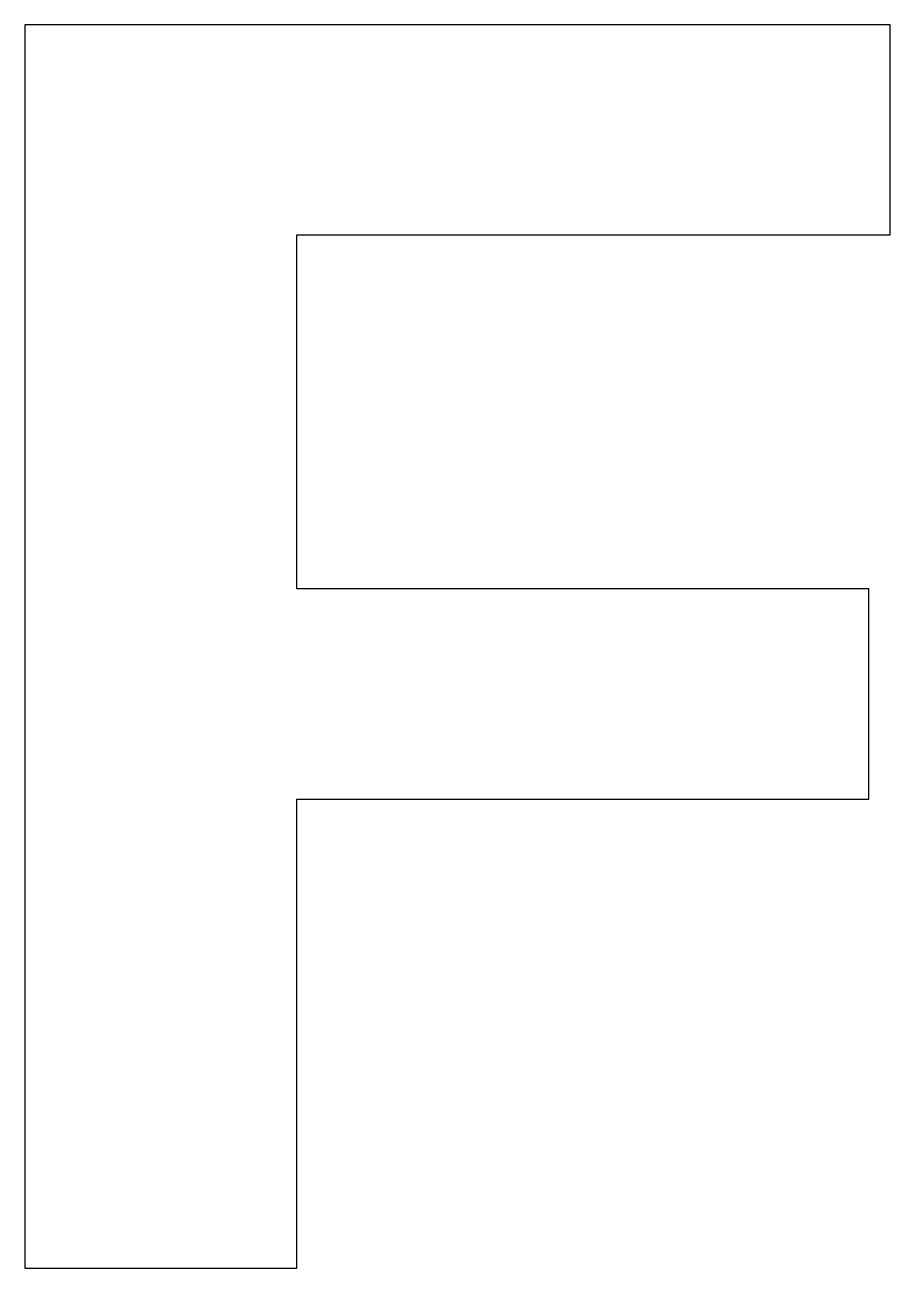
# Model space of a CAD drawing. Header units: metres. Extents: x -27.9 to 32.6, y -84.9 to 2.
import ezdxf

# ---------------------------------------------------------------- set-up
doc = ezdxf.new("R2010")
doc.units = ezdxf.units.M

msp = doc.modelspace()

# ---------------------------------------------------------------- linework, layer by layer
for p, q in [((32.589, 1.99879), (-27.9032, 1.99879)), ((-27.9032, 1.99879), (-27.9032, -84.9062)), ((32.589, -12.6891), (32.589, 1.99879)), ((-8.89938, -37.4271), (-8.89938, -12.6891)), ((-8.89938, -12.6891), (32.589, -12.6891)), ((31.107, -37.4271), (-8.89938, -37.4271)), ((31.107, -52.1151), (31.107, -37.4271)), ((-8.89938, -52.1151), (31.107, -52.1151)), ((-8.89938, -84.9062), (-8.89938, -52.1151)), ((-27.9032, -84.9062), (-8.89938, -84.9062))]:
    msp.add_line(p, q)

doc.saveas('drawing.dxf')
